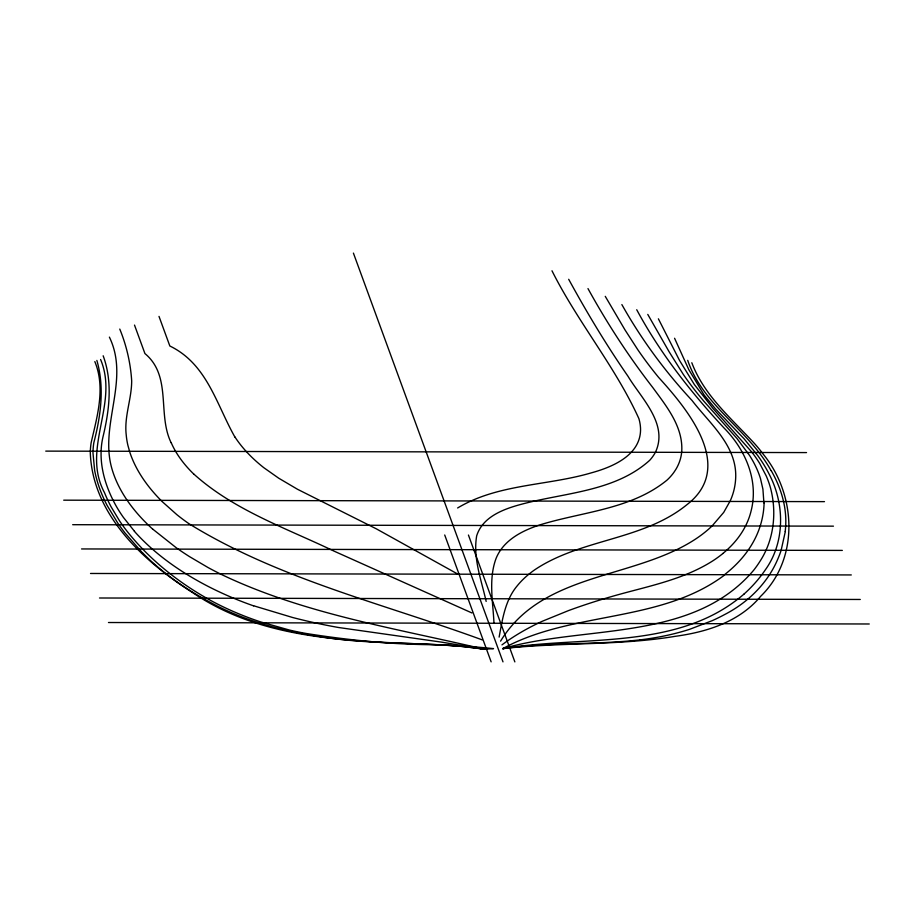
<?xml version="1.0" encoding="UTF-8"?>
<svg xmlns="http://www.w3.org/2000/svg" width="915" height="915" viewBox="0 0 915 915"><rect width="100%" height="100%" fill="white"/><g stroke="black" fill="none" stroke-linecap="round" stroke-linejoin="round"><path stroke-width="1.37" d="M785.322 531.546L781.124 550.361A308.71 179.18 12.1 0 1 777.578 559.58C767.285 583.656 747.589 602.791 724.463 614.64A262.799 152.531 12.1 0 1 712.225 620.667L689.555 629.337A235.075 136.438 12.1 0 1 640.134 639.86M499.121 637.115C502.449 619.352 505.137 600.251 517.147 585.92A171.745 99.678 12.1 0 1 534.657 569.851C581.082 538.626 642.822 540.513 686.856 504.737C735.626 467.256 688.069 409.76 658.628 377.415A578.474 335.748 12.1 0 1 637.927 349.907L624.991 329.892L605.261 296.346M500.585 641.118C542.149 572.79 631.968 579.287 693.501 540.399A216.786 125.824 12.1 0 0 712.076 525.976L723.719 512.389L730.33 500.654A182.783 106.094 12.1 0 0 735.74 475.526C735.751 444.644 709.365 423.085 692.026 400.473C664.953 371.387 641.289 339.248 621.868 304.581M743.929 594.144C677.603 651.217 582.615 635.113 502.758 648.644C571.658 610.751 660.15 623.298 724.623 575.009M457.626 507.974C497.989 483.76 546.998 485.888 591.182 472.895C612.158 467.165 640.1 455.579 640.557 430.027A104.516 60.665 12.1 0 0 638.887 418.613C615.292 366.572 577.582 321.977 551.985 270.771M253.649 605.776L292.686 617.522A353.053 204.914 12.1 0 0 338.356 627.473L441.876 642.181L483.932 649.135C396.001 628.376 305.072 614.194 222.745 575.112A242.544 140.773 12.1 0 1 208.014 567.517L189.462 556.595A265.762 154.246 12.1 0 1 176.412 547.879L152.988 529.327M691.809 362.74C704.104 395.589 731.771 418.75 754.841 443.912A210.038 121.901 12.1 0 1 763.202 454.16C796.313 494.443 799.47 558.665 760.639 596.34C739.48 621.8 706.94 632.013 675.224 636.325C618.243 645.83 560.072 642.158 502.758 648.644C584.742 624.739 692.861 642.49 753.88 569.988A275.358 159.816 12.1 0 0 759.896 561.433C773.941 540.067 776.961 512.629 770.567 488.153A197.617 114.695 12.1 0 0 766.175 475.823L759.759 463.562A185.413 107.615 12.1 0 0 751.798 452.09L713.037 408.49L694.382 384.563L679.502 360.396L658.388 318.82M502.758 648.644C548.268 642.056 594.487 645.098 640.123 639.848M483.635 649.307L493.54 648.621C392.97 637.984 280.871 652.532 192.527 592.565C143.644 561.364 92.632 514.905 90.288 452.868A210.038 121.901 12.1 0 1 91.157 442.643C97.184 416.291 105.705 387.983 94.828 361.597M45.75 451.118L806.527 452.582M63.707 500.173L824.472 501.637M72.674 524.695L833.451 526.159M81.549 548.943L842.326 550.407M90.528 573.476L851.293 574.94M99.506 597.998L860.272 599.462M108.473 622.52L869.25 623.984M438.136 644.72C394.171 644.778 350.342 640.386 306.937 633.603A181.628 105.419 12.1 0 1 289.472 630.058L260.615 621.914A199.928 116.033 12.1 0 1 208.746 599.405M438.102 644.72L460.874 646.287L483.932 649.135C428.838 640.855 372.508 645.91 317.494 636.165C280.882 630.572 244.545 620.805 211.8 603.145A248.331 144.135 12.1 0 1 142.946 553.22M482.194 639.871C383.82 603.82 279.086 579.252 189.096 523.792A189.279 109.857 12.1 0 1 176.812 514.63L162.264 501.672A204.034 118.424 12.1 0 1 129.976 452.708L127.94 445.536A190.594 110.624 12.1 0 1 126.224 434.934C124.04 416.6 131.68 399.066 131.68 380.869C130.582 363.152 126.499 345.504 119.773 329.08M471.9 612.947L334.089 551.15C286.281 528.184 234.16 510.341 194.106 474.325M208.757 599.394C177.716 581.997 149.351 559.271 127.139 531.363A263.989 153.217 12.1 0 1 119.625 521.001L111.173 506.944A287.665 166.965 12.1 0 1 104.55 492.773C80.909 448.819 119.247 403.892 100.593 359.492M458.209 574.323L376.374 528.859L297.547 489.296L278.732 478.213L263.794 467.679A159.484 92.564 12.1 0 1 234.995 437.061M142.809 553.255L125.069 533.045A315.012 182.84 12.1 0 1 117.578 522.762L107.135 505.457A278.583 161.692 12.1 0 1 94.634 470.356L92.975 452.868A203.004 117.829 12.1 0 1 93.845 442.654C100.753 415.948 104.722 387.411 96.853 360.418M134.505 531.295L123.502 517.535A216.866 125.87 12.1 0 1 116.72 507.013C104.779 486.117 97.402 461.16 102.926 437.141C109.331 410.538 112.865 382.127 103.166 355.786M234.915 437.073C216.363 404.327 207.099 364.033 169.835 345.996L159.004 316.396M771.071 470.676C748.664 429.695 702.972 405.757 687.714 360.338M636.726 309.728C660.115 353.179 690.585 391.963 724.051 428.003C745.302 449.471 758.878 480.501 751.135 510.787A202.718 117.658 12.1 0 1 722.896 553.472M647.774 314.405L669.151 351.829L683.15 374.166A454.721 263.92 12.1 0 0 704.035 401.422L736.964 438.479L749.579 455.487A184.693 107.192 12.1 0 1 760.525 478.717L762.916 489.17L763.911 502.93M587.979 288.591C607.057 323.201 628.639 356.427 652.864 387.64C666.486 406.294 683.048 426.55 681.767 451.038A120.014 69.654 12.1 0 1 675.842 469.418L673.989 472.232A115.05 66.772 12.1 0 1 666.909 480.203C631.716 508.934 584.182 511.634 542.183 524.192C523.815 529.796 503.845 539.381 496.147 558.23C488.335 578.978 492.956 601.567 493.974 623.046M568.695 279.292C586.858 312.53 606.37 345.035 627.942 376.179C641.312 398.46 668.51 423.897 655.517 452.09A100.867 58.549 12.1 0 1 649.696 460.314C615.715 491.023 566.751 492.59 524.352 503.49C505.881 508.237 483.017 515.648 476.681 535.813C472.815 558.001 481.382 580.007 486.151 601.418M171.128 442.723C157.151 414.243 172.157 376.202 144.925 353.556L134.505 325.077M674.572 338.264L688.823 369.694L704.195 395.086L715.393 408.753L744.067 438.777L757.689 455.498A236.31 137.159 12.1 0 1 770.007 475.834C784.727 505 784.853 542.709 765.375 569.782A307.932 178.722 12.1 0 1 743.941 594.144M468.434 535.035L514.859 661.9M353.407 253.1L502.998 661.877M444.713 534.989L491.138 661.854M109.388 337.12C129.907 379.405 100.044 423.748 111.378 466.799A211.388 122.69 12.1 0 0 152.919 529.35M501.969 644.869A337.807 196.062 12.1 0 1 542.24 621.285L568.512 610.591A641.861 372.542 12.1 0 1 610.66 596.832C645.441 586.652 682.396 580.453 713.345 560.506A194.655 112.98 12.1 0 0 722.93 553.484M764.105 502.953A248.457 144.204 12.1 0 1 724.314 574.837M771.242 470.665A237.465 137.822 12.1 0 1 785.173 531.512M253.604 605.867A231.255 134.219 12.1 0 1 134.391 531.318M194.049 474.347A150.106 87.119 12.1 0 1 171.219 442.723"/></g></svg>
